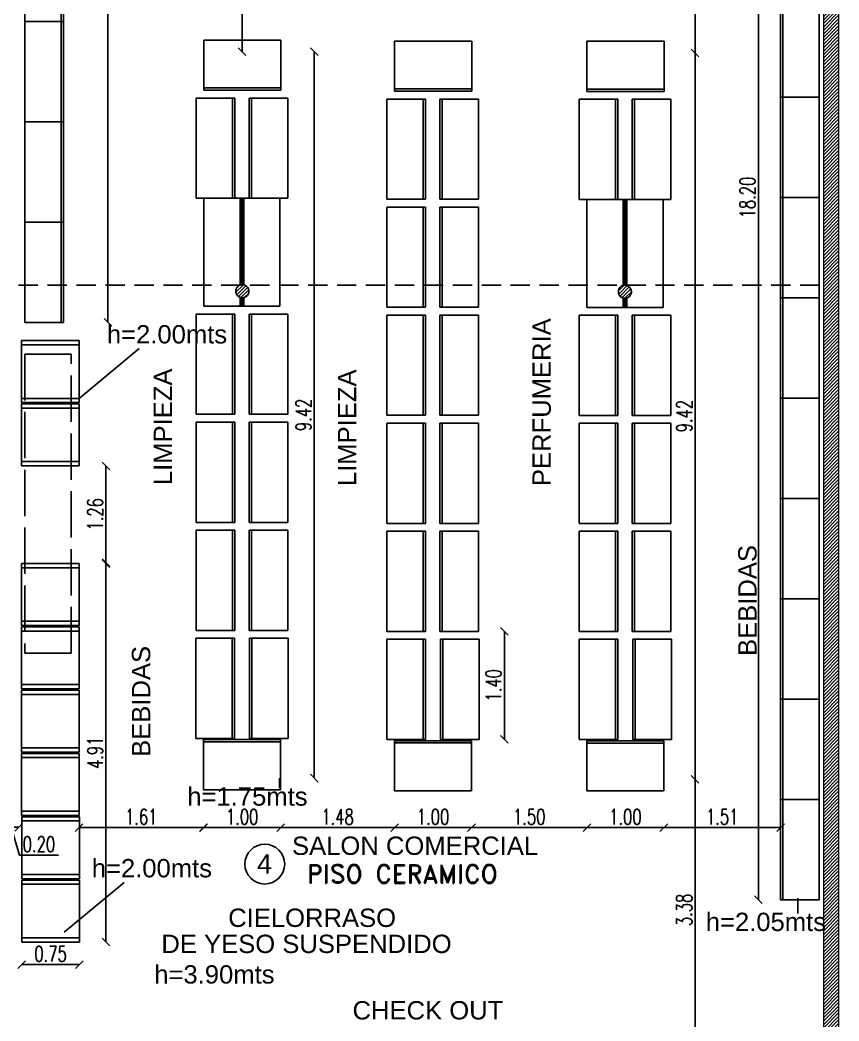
# Model space of a CAD drawing. Header units: millimetres. Extents: x 2448 to 2576, y 1154 to 1321.
# Drawn here: x 2503.63 to 2514.24, y 1290.75 to 1303.73 of the extents above; entities that cross this region are included whole.
import ezdxf

# ---------------------------------------------------------------- set-up
doc = ezdxf.new("R2010")
doc.units = ezdxf.units.MM
for name, pattern in [('ACAD_ISO02W100', [15, 12, -3]), ('HIDDEN', [0.375, 0.25, -0.125]), ('X-REF T19$0$ACAD_ISO02W100', [15, 12, -3]), ('X-REF T19$0$HIDDEN', [0.375, 0.25, -0.125])]:
    doc.linetypes.add(name, pattern=pattern)
for name, color, linetype in [('0.1', 1, 'Continuous'), ('A-GONDOLAS', 2, 'Continuous'), ('COTAS', 7, 'Continuous'), ('E- HELADERAS', 150, 'Continuous'), ('E-GENERAL', 8, 'Continuous'), ('E-GONDOLAS', 2, 'Continuous'), ('X-REF T19$0$A-HATCH', 8, 'Continuous'), ('X-REF T19$0$A-MAMPOSTERIA', 5, 'Continuous'), ('X-REF T19$0$A-PROYECCION', 1, 'Continuous')]:
    doc.layers.add(name, color=color, linetype=linetype)
doc.styles.add('Arial', font='arial.ttf', dxfattribs={"height": 0.25})
doc.styles.add('COTAS', font='ROMANS.shx', dxfattribs={"width": 0.7})
doc.styles.add('ROMAND', font='romand', dxfattribs={"height": 0.15})
doc.styles.get("Standard").update_dxf_attribs({"font": 'arial.ttf'})
doc.dimstyles.new('COTA-I-N-2-85', dxfattribs={"dimscale": 0, "dimtxt": 0.2, "dimasz": 0.1, "dimexe": 0, "dimexo": 0, "dimgap": 0.04, "dimtad": 1, "dimzin": 1, "dimdsep": 46, "dimtxsty": 'COTAS', "dimblk": 'OBLIQUE', "dimcen": 0.1, "dimse1": 1, "dimse2": 1, "dimclrd": 256, "dimclre": 256, "dimclrt": 256, "dimadec": 0, "dimazin": 0, "dimtfac": 1, "dimtmove": 1, "dimatfit": 3, "dimldrblk": 'OBLIQUE', "dimfxl": 1, "dimtvp": -0.8, "dimtolj": 1, "dimtzin": 0, "dimarcsym": 0})

# ---------------------------------------------------------------- blocks, each defined once
blk = doc.blocks.new('X-REF T19$0$TOPSY 19')
at = {"layer": 'X-REF T19$0$A-MAMPOSTERIA', "lineweight": 13}
for p, q in [((22.169, -32.511), (22.169, 0)), ((21.971, -32.312), (21.971, -0.199))]:
    blk.add_line(p, q, dxfattribs=at)
blk = doc.blocks.new('X-REF T19')
at = {"layer": 'X-REF T19$0$A-HATCH'}
h = blk.add_hatch(dxfattribs=at)
h.set_pattern_fill('ANSI31', color=256, scale=0.01, style=0)
h.paths.add_polyline_path([(279.829, 195.502), (279.631, 195.502), (279.631, 164.081), (279.829, 164.081)])
h = blk.add_hatch(dxfattribs=at)
h.set_pattern_fill('ANSI31', color=256, scale=0.01, style=0)
h.paths.add_polyline_path([(272.183, 178.566, 0.313846), (272.127, 178.645), (272.068, 178.645, 0.313846), (272.013, 178.566, 1)])
h.paths.add_polyline_path([(276.97, 178.559, 1), (277.14, 178.559, 1)])
at = {"layer": 'X-REF T19$0$A-MAMPOSTERIA', "linetype": 'X-REF T19$0$ACAD_ISO02W100'}
for centre in [(272.098, 178.566), (277.055, 178.559)]:
    blk.add_circle(centre, 0.085, dxfattribs=at)
at = {"layer": 'X-REF T19$0$A-PROYECCION', "linetype": 'X-REF T19$0$HIDDEN'}
blk.add_line((269.2, 178.645), (279.631, 178.645), dxfattribs=at)
at = {"linetype": 'X-REF T19$0$ACAD_ISO02W100'}
blk.add_blockref('X-REF T19$0$TOPSY 19', (257.66, 196.393), dxfattribs=at)
blk = doc.blocks.new('_Oblique')
at = {"color": 0, "linetype": 'ByBlock', "lineweight": -2}
blk.add_line((-0.5, -0.5), (0.5, 0.5), dxfattribs=at)
blk = doc.blocks.new('*D199')
at = {"layer": 'COTAS', "linetype": 'ACAD_ISO02W100', "lineweight": -2, "transparency": 16777216}
blk.add_line((2512.379, 1290.502), (2512.379, 1293.886), dxfattribs=at)
at = {"layer": 'DEFPOINTS', "color": 0, "linetype": 'ACAD_ISO02W100', "transparency": 16777216}
for p in [(2511.974, 1293.886), (2512.379, 1293.886), (2512.546, 1290.502)]:
    blk.add_point(p, dxfattribs=at)
at = {"layer": 'COTAS', "linetype": 'ACAD_ISO02W100', "lineweight": -2, "transparency": 16777216, "xscale": 0.1, "yscale": 0.1, "zscale": 0.1}
for p, rotation in [((2512.379, 1293.886), 90), ((2512.379, 1290.502), 270)]:
    blk.add_blockref('_Oblique', p, dxfattribs=dict(at, rotation=rotation))
at = {"layer": 'COTAS', "linetype": 'ACAD_ISO02W100', "transparency": 16777216, "insert": (2512.239, 1292.194), "char_height": 0.2, "attachment_point": 5, "rotation": 90, "style": 'COTAS'}
blk.add_mtext('\\A1;3.38', dxfattribs=at)
blk = doc.blocks.new('*D200')
at = {"layer": 'COTAS', "linetype": 'ACAD_ISO02W100', "lineweight": -2, "transparency": 16777216}
blk.add_line((2511.974, 1293.261), (2513.486, 1293.261), dxfattribs=at)
at = {"layer": 'DEFPOINTS', "color": 0, "linetype": 'ACAD_ISO02W100', "transparency": 16777216}
for p in [(2511.974, 1293.886), (2513.486, 1293.886), (2513.486, 1293.261)]:
    blk.add_point(p, dxfattribs=at)
at = {"layer": 'COTAS', "linetype": 'ACAD_ISO02W100', "lineweight": -2, "transparency": 16777216, "xscale": 0.1, "yscale": 0.1, "zscale": 0.1, "rotation": 180}
blk.add_blockref('_Oblique', (2511.974, 1293.261), dxfattribs=at)
at = {"layer": 'COTAS', "linetype": 'ACAD_ISO02W100', "lineweight": -2, "transparency": 16777216, "xscale": 0.1, "yscale": 0.1, "zscale": 0.1}
blk.add_blockref('_Oblique', (2513.486, 1293.261), dxfattribs=at)
at = {"layer": 'COTAS', "linetype": 'ACAD_ISO02W100', "transparency": 16777216, "insert": (2512.73, 1293.401), "char_height": 0.2, "attachment_point": 5, "style": 'COTAS'}
blk.add_mtext('\\A1;1.51', dxfattribs=at)
blk = doc.blocks.new('*D201')
at = {"layer": 'COTAS', "linetype": 'ACAD_ISO02W100', "lineweight": -2, "transparency": 16777216}
blk.add_line((2511.974, 1293.261), (2510.977, 1293.261), dxfattribs=at)
at = {"layer": 'DEFPOINTS', "color": 0, "linetype": 'ACAD_ISO02W100', "transparency": 16777216}
for p in [(2510.977, 1293.886), (2511.974, 1293.886), (2510.977, 1293.261)]:
    blk.add_point(p, dxfattribs=at)
at = {"layer": 'COTAS', "linetype": 'ACAD_ISO02W100', "lineweight": -2, "transparency": 16777216, "xscale": 0.1, "yscale": 0.1, "zscale": 0.1, "rotation": 180}
blk.add_blockref('_Oblique', (2510.977, 1293.261), dxfattribs=at)
at = {"layer": 'COTAS', "linetype": 'ACAD_ISO02W100', "lineweight": -2, "transparency": 16777216, "xscale": 0.1, "yscale": 0.1, "zscale": 0.1}
blk.add_blockref('_Oblique', (2511.974, 1293.261), dxfattribs=at)
at = {"layer": 'COTAS', "linetype": 'ACAD_ISO02W100', "transparency": 16777216, "insert": (2511.476, 1293.401), "char_height": 0.2, "attachment_point": 5, "style": 'COTAS'}
blk.add_mtext('\\A1;1.00', dxfattribs=at)
blk = doc.blocks.new('*D202')
at = {"layer": 'COTAS', "linetype": 'ACAD_ISO02W100', "lineweight": -2, "transparency": 16777216}
blk.add_line((2510.977, 1293.261), (2509.482, 1293.261), dxfattribs=at)
at = {"layer": 'DEFPOINTS', "color": 0, "linetype": 'ACAD_ISO02W100', "transparency": 16777216}
for p in [(2509.482, 1293.889), (2510.977, 1293.886), (2509.482, 1293.261)]:
    blk.add_point(p, dxfattribs=at)
at = {"layer": 'COTAS', "linetype": 'ACAD_ISO02W100', "lineweight": -2, "transparency": 16777216, "xscale": 0.1, "yscale": 0.1, "zscale": 0.1, "rotation": 180}
blk.add_blockref('_Oblique', (2509.482, 1293.261), dxfattribs=at)
at = {"layer": 'COTAS', "linetype": 'ACAD_ISO02W100', "lineweight": -2, "transparency": 16777216, "xscale": 0.1, "yscale": 0.1, "zscale": 0.1}
blk.add_blockref('_Oblique', (2510.977, 1293.261), dxfattribs=at)
at = {"layer": 'COTAS', "linetype": 'ACAD_ISO02W100', "transparency": 16777216, "insert": (2510.23, 1293.401), "char_height": 0.2, "attachment_point": 5, "style": 'COTAS'}
blk.add_mtext('\\A1;1.50', dxfattribs=at)
blk = doc.blocks.new('*D203')
at = {"layer": 'COTAS', "linetype": 'ACAD_ISO02W100', "lineweight": -2, "transparency": 16777216}
blk.add_line((2509.482, 1293.261), (2508.486, 1293.261), dxfattribs=at)
at = {"layer": 'DEFPOINTS', "color": 0, "linetype": 'ACAD_ISO02W100', "transparency": 16777216}
for p in [(2508.486, 1293.889), (2509.482, 1293.889), (2508.486, 1293.261)]:
    blk.add_point(p, dxfattribs=at)
at = {"layer": 'COTAS', "linetype": 'ACAD_ISO02W100', "lineweight": -2, "transparency": 16777216, "xscale": 0.1, "yscale": 0.1, "zscale": 0.1, "rotation": 180}
blk.add_blockref('_Oblique', (2508.486, 1293.261), dxfattribs=at)
at = {"layer": 'COTAS', "linetype": 'ACAD_ISO02W100', "lineweight": -2, "transparency": 16777216, "xscale": 0.1, "yscale": 0.1, "zscale": 0.1}
blk.add_blockref('_Oblique', (2509.482, 1293.261), dxfattribs=at)
at = {"layer": 'COTAS', "linetype": 'ACAD_ISO02W100', "transparency": 16777216, "insert": (2508.984, 1293.401), "char_height": 0.2, "attachment_point": 5, "style": 'COTAS'}
blk.add_mtext('\\A1;1.00', dxfattribs=at)
blk = doc.blocks.new('*D204')
at = {"layer": 'COTAS', "linetype": 'ACAD_ISO02W100', "lineweight": -2, "transparency": 16777216}
blk.add_line((2508.486, 1293.261), (2507.008, 1293.261), dxfattribs=at)
at = {"layer": 'DEFPOINTS', "color": 0, "linetype": 'ACAD_ISO02W100', "transparency": 16777216}
for p in [(2507.008, 1293.902), (2508.486, 1293.889), (2507.008, 1293.261)]:
    blk.add_point(p, dxfattribs=at)
at = {"layer": 'COTAS', "linetype": 'ACAD_ISO02W100', "lineweight": -2, "transparency": 16777216, "xscale": 0.1, "yscale": 0.1, "zscale": 0.1, "rotation": 180}
blk.add_blockref('_Oblique', (2507.008, 1293.261), dxfattribs=at)
at = {"layer": 'COTAS', "linetype": 'ACAD_ISO02W100', "lineweight": -2, "transparency": 16777216, "xscale": 0.1, "yscale": 0.1, "zscale": 0.1}
blk.add_blockref('_Oblique', (2508.486, 1293.261), dxfattribs=at)
at = {"layer": 'COTAS', "linetype": 'ACAD_ISO02W100', "transparency": 16777216, "insert": (2507.747, 1293.401), "char_height": 0.2, "attachment_point": 5, "style": 'COTAS'}
blk.add_mtext('\\A1;1.48', dxfattribs=at)
blk = doc.blocks.new('*D205')
at = {"layer": 'COTAS', "linetype": 'ACAD_ISO02W100', "lineweight": -2, "transparency": 16777216}
blk.add_line((2507.008, 1293.261), (2506.012, 1293.261), dxfattribs=at)
at = {"layer": 'DEFPOINTS', "color": 0, "linetype": 'ACAD_ISO02W100', "transparency": 16777216}
for p in [(2506.012, 1293.902), (2507.008, 1293.902), (2506.012, 1293.261)]:
    blk.add_point(p, dxfattribs=at)
at = {"layer": 'COTAS', "linetype": 'ACAD_ISO02W100', "lineweight": -2, "transparency": 16777216, "xscale": 0.1, "yscale": 0.1, "zscale": 0.1, "rotation": 180}
blk.add_blockref('_Oblique', (2506.012, 1293.261), dxfattribs=at)
at = {"layer": 'COTAS', "linetype": 'ACAD_ISO02W100', "lineweight": -2, "transparency": 16777216, "xscale": 0.1, "yscale": 0.1, "zscale": 0.1}
blk.add_blockref('_Oblique', (2507.008, 1293.261), dxfattribs=at)
at = {"layer": 'COTAS', "linetype": 'ACAD_ISO02W100', "transparency": 16777216, "insert": (2506.51, 1293.401), "char_height": 0.2, "attachment_point": 5, "style": 'COTAS'}
blk.add_mtext('\\A1;1.00', dxfattribs=at)
blk = doc.blocks.new('*D206')
at = {"layer": 'COTAS', "linetype": 'ACAD_ISO02W100', "lineweight": -2, "transparency": 16777216}
blk.add_line((2512.379, 1303.303), (2512.379, 1293.886), dxfattribs=at)
at = {"layer": 'DEFPOINTS', "color": 0, "linetype": 'ACAD_ISO02W100', "transparency": 16777216}
for p in [(2511.978, 1303.303), (2511.974, 1293.886), (2512.379, 1293.886)]:
    blk.add_point(p, dxfattribs=at)
at = {"layer": 'COTAS', "linetype": 'ACAD_ISO02W100', "lineweight": -2, "transparency": 16777216, "xscale": 0.1, "yscale": 0.1, "zscale": 0.1}
for p, rotation in [((2512.379, 1303.303), 90), ((2512.379, 1293.886), 270)]:
    blk.add_blockref('_Oblique', p, dxfattribs=dict(at, rotation=rotation))
at = {"layer": 'COTAS', "linetype": 'ACAD_ISO02W100', "transparency": 16777216, "insert": (2512.239, 1298.595), "char_height": 0.2, "attachment_point": 5, "rotation": 90, "style": 'COTAS'}
blk.add_mtext('\\A1;9.42', dxfattribs=at)
blk = doc.blocks.new('*D207')
at = {"layer": 'COTAS', "linetype": 'ACAD_ISO02W100', "lineweight": -2, "transparency": 16777216}
blk.add_line((2512.379, 1304.801), (2512.379, 1303.303), dxfattribs=at)
at = {"layer": 'DEFPOINTS', "color": 0, "linetype": 'ACAD_ISO02W100', "transparency": 16777216}
for p in [(2511.976, 1304.801), (2511.978, 1303.303), (2512.379, 1303.303)]:
    blk.add_point(p, dxfattribs=at)
at = {"layer": 'COTAS', "linetype": 'ACAD_ISO02W100', "lineweight": -2, "transparency": 16777216, "xscale": 0.1, "yscale": 0.1, "zscale": 0.1}
for p, rotation in [((2512.379, 1304.801), 90), ((2512.379, 1303.303), 270)]:
    blk.add_blockref('_Oblique', p, dxfattribs=dict(at, rotation=rotation))
at = {"layer": 'COTAS', "linetype": 'ACAD_ISO02W100', "transparency": 16777216, "insert": (2512.239, 1304.052), "char_height": 0.2, "attachment_point": 5, "rotation": 90, "style": 'COTAS'}
blk.add_mtext('\\A1;1.50', dxfattribs=at)
blk = doc.blocks.new('*D235')
at = {"layer": 'COTAS', "linetype": 'ACAD_ISO02W100', "lineweight": -2, "transparency": 16777216}
for p, q in [((2503.416, 1293.265), (2503.615, 1293.265)), ((2503.515, 1293.265), (2503.623, 1292.905)), ((2503.623, 1292.905), (2504.13, 1292.905))]:
    blk.add_line(p, q, dxfattribs=at)
at = {"layer": 'DEFPOINTS', "color": 0, "linetype": 'ACAD_ISO02W100', "transparency": 16777216}
for p in [(2503.416, 1293.265), (2503.615, 1293.265), (2503.615, 1293.265)]:
    blk.add_point(p, dxfattribs=at)
at = {"layer": 'COTAS', "linetype": 'ACAD_ISO02W100', "lineweight": -2, "transparency": 16777216, "xscale": 0.1, "yscale": 0.1, "zscale": 0.1, "rotation": 180}
blk.add_blockref('_Oblique', (2503.416, 1293.265), dxfattribs=at)
at = {"layer": 'COTAS', "linetype": 'ACAD_ISO02W100', "lineweight": -2, "transparency": 16777216, "xscale": 0.1, "yscale": 0.1, "zscale": 0.1}
blk.add_blockref('_Oblique', (2503.615, 1293.265), dxfattribs=at)
at = {"layer": 'COTAS', "linetype": 'ACAD_ISO02W100', "transparency": 16777216, "insert": (2503.877, 1293.045), "char_height": 0.2, "attachment_point": 5, "style": 'COTAS'}
blk.add_mtext('\\A1;0.20', dxfattribs=at)
blk = doc.blocks.new('*D236')
at = {"layer": 'COTAS', "linetype": 'ACAD_ISO02W100', "lineweight": -2, "transparency": 16777216}
blk.add_line((2504.745, 1296.694), (2504.745, 1297.95), dxfattribs=at)
at = {"layer": 'DEFPOINTS', "color": 0, "linetype": 'ACAD_ISO02W100', "transparency": 16777216}
for p in [(2504.013, 1297.95), (2504.745, 1297.95), (2504.013, 1296.694)]:
    blk.add_point(p, dxfattribs=at)
at = {"layer": 'COTAS', "linetype": 'ACAD_ISO02W100', "lineweight": -2, "transparency": 16777216, "xscale": 0.1, "yscale": 0.1, "zscale": 0.1}
for p, rotation in [((2504.745, 1297.95), 90), ((2504.745, 1296.694), 270)]:
    blk.add_blockref('_Oblique', p, dxfattribs=dict(at, rotation=rotation))
at = {"layer": 'COTAS', "linetype": 'ACAD_ISO02W100', "transparency": 16777216, "insert": (2504.605, 1297.322), "char_height": 0.2, "attachment_point": 5, "rotation": 90, "style": 'COTAS'}
blk.add_mtext('\\A1;1.26', dxfattribs=at)
blk = doc.blocks.new('A$C5B4D46B7')
at = {"layer": 'A-GONDOLAS'}
for p, q in [((0, 1.3), (0, 0)), ((0.5, 1.3), (0, 1.3)), ((0.47, 1.3), (0.47, 0)), ((0.5, 0), (0.5, 1.3)), ((0, 0), (0.5, 0))]:
    blk.add_line(p, q, dxfattribs=at)
blk = doc.blocks.new('A$C5FC512D4')
at = {"layer": 'A-GONDOLAS'}
for p, q in [((0, 0), (0, 0.65)), ((0, 0.65), (1, 0.65)), ((1, 0.65), (1, 0)), ((1, 0.03), (0, 0.03)), ((1, 0), (0, 0))]:
    blk.add_line(p, q, dxfattribs=at)
blk = doc.blocks.new('A$C53090BB6')
at = {"layer": 'E-GONDOLAS'}
for name, p in [('A$C5FC512D4', (0.034, 8.35)), ('A$C5B4D46B7', (-0.066, 6.95)), ('A$C5B4D46B7', (-0.066, 5.55)), ('A$C5B4D46B7', (-0.066, 4.15)), ('A$C5B4D46B7', (-0.066, 2.75)), ('A$C5B4D46B7', (-0.066, 1.35)), ('A$C5B4D46B7', (-0.067, -0.05))]:
    blk.add_blockref(name, p, dxfattribs=at)
at = {"layer": 'E-GONDOLAS', "xscale": -1}
for p in [(1.121, 6.95), (1.121, 5.55), (1.121, 4.15), (1.121, 2.75), (1.121, 1.35), (1.128, -0.05)]:
    blk.add_blockref('A$C5B4D46B7', p, dxfattribs=at)
at = {"layer": 'E-GONDOLAS', "xscale": -1, "rotation": 180}
blk.add_blockref('A$C5FC512D4', (0.03, -0.067), dxfattribs=at)
blk = doc.blocks.new('*D241')
at = {"layer": 'COTAS', "linetype": 'ACAD_ISO02W100', "lineweight": -2, "transparency": 16777216}
blk.add_line((2506.508, 1303.318), (2506.508, 1304.821), dxfattribs=at)
at = {"layer": 'DEFPOINTS', "color": 0, "linetype": 'ACAD_ISO02W100', "transparency": 16777216}
for p in [(2506.508, 1304.821), (2506.508, 1304.821), (2506.513, 1303.318)]:
    blk.add_point(p, dxfattribs=at)
at = {"layer": 'COTAS', "linetype": 'ACAD_ISO02W100', "lineweight": -2, "transparency": 16777216, "xscale": 0.1, "yscale": 0.1, "zscale": 0.1}
for p, rotation in [((2506.508, 1304.821), 90), ((2506.508, 1303.318), 270)]:
    blk.add_blockref('_Oblique', p, dxfattribs=dict(at, rotation=rotation))
at = {"layer": 'COTAS', "linetype": 'ACAD_ISO02W100', "transparency": 16777216, "insert": (2506.368, 1304.069), "char_height": 0.2, "attachment_point": 5, "rotation": 90, "style": 'COTAS'}
blk.add_mtext('\\A1;1.50', dxfattribs=at)
blk = doc.blocks.new('A$C6BD85515')
at = {"layer": 'E- HELADERAS'}
for p, q in [((0.748, 0.804), (0, 0.804)), ((0, 0), (0, 0.804)), ((0.748, 0.804), (0.748, 0)), ((0, 0.749), (0.748, 0.749)), ((0, 0.055), (0.748, 0.055)), ((0, 0), (0.748, 0)), ((0, 0), (0.748, 0))]:
    blk.add_line(p, q, dxfattribs=at)
blk = doc.blocks.new('A$C25BB63C5')
at = {"layer": 'E-GONDOLAS'}
for p, q in [((0, 0), (0, 1.3)), ((0, 1.3), (0.5, 1.3)), ((0.47, 0), (0.47, 1.3)), ((0.5, 1.3), (0.5, 0)), ((0.5, 0), (0, 0))]:
    blk.add_line(p, q, dxfattribs=at)
blk = doc.blocks.new('A$C616D137A')
at = {"linetype": 'ACAD_ISO02W100'}
for p in [(0, 10.402), (0, 9.102), (0, 7.802), (0, 6.501), (0, 5.201), (0, 3.901), (0, 2.601), (0, 1.3), (0, 0)]:
    blk.add_blockref('A$C25BB63C5', p, dxfattribs=at)
blk = doc.blocks.new('A$C73C376BC')
at = {"linetype": 'ACAD_ISO02W100'}
for p in [(0, 16.903), (0, 15.603), (0, 14.303), (0, 13.003), (0, 11.702), (0, 10.402), (0, 9.102), (0, 7.802), (0, 6.501)]:
    blk.add_blockref('A$C25BB63C5', p, dxfattribs=at)
blk = doc.blocks.new('*D256')
at = {"layer": 'COTAS', "linetype": 'ACAD_ISO02W100', "lineweight": -2, "transparency": 16777216}
blk.add_line((2506.008, 1293.261), (2504.397, 1293.261), dxfattribs=at)
at = {"layer": 'DEFPOINTS', "color": 0, "linetype": 'ACAD_ISO02W100', "transparency": 16777216}
for p in [(2504.397, 1293.821), (2506.008, 1293.902), (2504.397, 1293.261)]:
    blk.add_point(p, dxfattribs=at)
at = {"layer": 'COTAS', "linetype": 'ACAD_ISO02W100', "lineweight": -2, "transparency": 16777216, "xscale": 0.1, "yscale": 0.1, "zscale": 0.1, "rotation": 180}
blk.add_blockref('_Oblique', (2504.397, 1293.261), dxfattribs=at)
at = {"layer": 'COTAS', "linetype": 'ACAD_ISO02W100', "lineweight": -2, "transparency": 16777216, "xscale": 0.1, "yscale": 0.1, "zscale": 0.1}
blk.add_blockref('_Oblique', (2506.008, 1293.261), dxfattribs=at)
at = {"layer": 'COTAS', "linetype": 'ACAD_ISO02W100', "transparency": 16777216, "insert": (2505.203, 1293.401), "char_height": 0.2, "attachment_point": 5, "style": 'COTAS'}
blk.add_mtext('\\A1;1.61', dxfattribs=at)
blk = doc.blocks.new('*D257')
at = {"layer": 'COTAS', "linetype": 'ACAD_ISO02W100', "lineweight": -2, "transparency": 16777216}
blk.add_line((2513.199, 1292.326), (2513.199, 1310.53), dxfattribs=at)
at = {"layer": 'DEFPOINTS', "color": 0, "linetype": 'ACAD_ISO02W100', "transparency": 16777216}
for p in [(2513.199, 1310.53), (2513.486, 1310.53), (2513.486, 1292.326)]:
    blk.add_point(p, dxfattribs=at)
at = {"layer": 'COTAS', "linetype": 'ACAD_ISO02W100', "lineweight": -2, "transparency": 16777216, "xscale": 0.1, "yscale": 0.1, "zscale": 0.1}
for p, rotation in [((2513.199, 1310.53), 90), ((2513.199, 1292.326), 270)]:
    blk.add_blockref('_Oblique', p, dxfattribs=dict(at, rotation=rotation))
at = {"layer": 'COTAS', "linetype": 'ACAD_ISO02W100', "transparency": 16777216, "insert": (2513.059, 1301.428), "char_height": 0.2, "attachment_point": 5, "rotation": 90, "style": 'COTAS'}
blk.add_mtext('\\A1;18.20', dxfattribs=at)
blk = doc.blocks.new('*D245')
at = {"layer": 'COTAS', "linetype": 'ACAD_ISO02W100', "lineweight": -2, "transparency": 16777216}
blk.add_line((2507.445, 1293.902), (2507.445, 1303.318), dxfattribs=at)
at = {"layer": 'DEFPOINTS', "color": 0, "linetype": 'ACAD_ISO02W100', "transparency": 16777216}
for p in [(2507.013, 1303.318), (2507.445, 1303.318), (2507.008, 1293.902)]:
    blk.add_point(p, dxfattribs=at)
at = {"layer": 'COTAS', "linetype": 'ACAD_ISO02W100', "lineweight": -2, "transparency": 16777216, "xscale": 0.1, "yscale": 0.1, "zscale": 0.1}
for p, rotation in [((2507.445, 1303.318), 90), ((2507.445, 1293.902), 270)]:
    blk.add_blockref('_Oblique', p, dxfattribs=dict(at, rotation=rotation))
at = {"layer": 'COTAS', "linetype": 'ACAD_ISO02W100', "transparency": 16777216, "insert": (2507.305, 1298.61), "char_height": 0.2, "attachment_point": 5, "rotation": 90, "style": 'COTAS'}
blk.add_mtext('\\A1;9.42', dxfattribs=at)
blk = doc.blocks.new('*D261')
at = {"layer": 'COTAS', "linetype": 'ACAD_ISO02W100', "lineweight": -2, "transparency": 16777216}
blk.add_line((2504.745, 1291.778), (2504.745, 1296.684), dxfattribs=at)
at = {"layer": 'DEFPOINTS', "color": 0, "linetype": 'ACAD_ISO02W100', "transparency": 16777216}
for p in [(2504.402, 1296.684), (2504.745, 1296.684), (2504.402, 1291.778)]:
    blk.add_point(p, dxfattribs=at)
at = {"layer": 'COTAS', "linetype": 'ACAD_ISO02W100', "lineweight": -2, "transparency": 16777216, "xscale": 0.1, "yscale": 0.1, "zscale": 0.1}
for p, rotation in [((2504.745, 1296.684), 90), ((2504.745, 1291.778), 270)]:
    blk.add_blockref('_Oblique', p, dxfattribs=dict(at, rotation=rotation))
at = {"layer": 'COTAS', "linetype": 'ACAD_ISO02W100', "transparency": 16777216, "insert": (2504.605, 1294.231), "char_height": 0.2, "attachment_point": 5, "rotation": 90, "style": 'COTAS'}
blk.add_mtext('\\A1;4.91', dxfattribs=at)
blk = doc.blocks.new('*D262')
at = {"layer": 'COTAS', "linetype": 'ACAD_ISO02W100', "lineweight": -2, "transparency": 16777216}
blk.add_line((2503.654, 1291.485), (2504.402, 1291.485), dxfattribs=at)
at = {"layer": 'DEFPOINTS', "color": 0, "linetype": 'ACAD_ISO02W100', "transparency": 16777216}
for p in [(2503.654, 1291.778), (2504.402, 1291.778), (2504.402, 1291.485)]:
    blk.add_point(p, dxfattribs=at)
at = {"layer": 'COTAS', "linetype": 'ACAD_ISO02W100', "lineweight": -2, "transparency": 16777216, "xscale": 0.1, "yscale": 0.1, "zscale": 0.1, "rotation": 180}
blk.add_blockref('_Oblique', (2503.654, 1291.485), dxfattribs=at)
at = {"layer": 'COTAS', "linetype": 'ACAD_ISO02W100', "lineweight": -2, "transparency": 16777216, "xscale": 0.1, "yscale": 0.1, "zscale": 0.1}
blk.add_blockref('_Oblique', (2504.402, 1291.485), dxfattribs=at)
at = {"layer": 'COTAS', "linetype": 'ACAD_ISO02W100', "transparency": 16777216, "insert": (2504.028, 1291.625), "char_height": 0.2, "attachment_point": 5, "style": 'COTAS'}
blk.add_mtext('\\A1;0.75', dxfattribs=at)
blk = doc.blocks.new('*D263')
at = {"layer": 'COTAS', "linetype": 'ACAD_ISO02W100', "lineweight": -2, "transparency": 16777216}
blk.add_line((2504.77, 1299.809), (2504.77, 1311.511), dxfattribs=at)
at = {"layer": 'DEFPOINTS', "color": 0, "linetype": 'ACAD_ISO02W100', "transparency": 16777216}
for p in [(2504.193, 1311.511), (2504.77, 1311.511), (2504.193, 1299.809)]:
    blk.add_point(p, dxfattribs=at)
at = {"layer": 'COTAS', "linetype": 'ACAD_ISO02W100', "lineweight": -2, "transparency": 16777216, "xscale": 0.1, "yscale": 0.1, "zscale": 0.1}
for p, rotation in [((2504.77, 1311.511), 90), ((2504.77, 1299.809), 270)]:
    blk.add_blockref('_Oblique', p, dxfattribs=dict(at, rotation=rotation))
at = {"layer": 'COTAS', "linetype": 'ACAD_ISO02W100', "transparency": 16777216, "insert": (2504.63, 1305.66), "char_height": 0.2, "attachment_point": 5, "rotation": 90, "style": 'COTAS'}
blk.add_mtext('\\A1;11.70', dxfattribs=at)
blk = doc.blocks.new('*D181')
at = {"layer": 'COTAS', "linetype": 'ACAD_ISO02W100', "lineweight": -2, "transparency": 16777216}
blk.add_line((2509.908, 1294.405), (2509.908, 1295.805), dxfattribs=at)
at = {"layer": 'DEFPOINTS', "color": 0, "linetype": 'ACAD_ISO02W100', "transparency": 16777216}
for p in [(2509.48, 1295.805), (2509.908, 1295.805), (2509.48, 1294.405)]:
    blk.add_point(p, dxfattribs=at)
at = {"layer": 'COTAS', "linetype": 'ACAD_ISO02W100', "lineweight": -2, "transparency": 16777216, "xscale": 0.1, "yscale": 0.1, "zscale": 0.1}
for p, rotation in [((2509.908, 1295.805), 90), ((2509.908, 1294.405), 270)]:
    blk.add_blockref('_Oblique', p, dxfattribs=dict(at, rotation=rotation))
at = {"layer": 'COTAS', "linetype": 'ACAD_ISO02W100', "transparency": 16777216, "insert": (2509.768, 1295.105), "char_height": 0.2, "attachment_point": 5, "rotation": 90, "style": 'COTAS'}
blk.add_mtext('\\A1;1.40', dxfattribs=at)

msp = doc.modelspace()

# ---------------------------------------------------------------- linework, layer by layer
at = {"linetype": 'HIDDEN'}
msp.add_line((2503.614, 1300.294), (2514.045, 1300.294), dxfattribs=at)
at = {"linetype": 'ACAD_ISO02W100'}
for p, q in [((2505.176, 1299.47), (2504.4, 1298.825)), ((2506.993, 1293.771), (2506.993, 1293.9)), ((2504.98, 1292.55), (2504.204, 1291.905)), ((2513.711, 1292.146), (2513.711, 1292.345))]:
    msp.add_line(p, q, dxfattribs=at)
msp.add_circle((2506.803, 1292.788), 0.258)
at = {"layer": '0.1', "linetype": 'ACAD_ISO02W100', "ltscale": 0.05}
for p, q in [((2504.296, 1299.399), (2503.696, 1299.399)), ((2503.696, 1299.399), (2503.696, 1295.521)), ((2504.296, 1295.521), (2504.296, 1299.399)), ((2503.696, 1295.521), (2504.296, 1295.521))]:
    msp.add_line(p, q, dxfattribs=at)
at = {"layer": 'E-GONDOLAS'}
for p, q in [((2506.013, 1301.418), (2506.013, 1300.018)), ((2506.513, 1301.418), (2506.013, 1301.418)), ((2506.483, 1301.418), (2506.483, 1300.294)), ((2506.5, 1300.298), (2506.5, 1301.418)), ((2506.5, 1301.418), (2507, 1301.418)), ((2506.513, 1300.299), (2506.513, 1301.418)), ((2506.53, 1301.418), (2506.53, 1300.297)), ((2507, 1301.418), (2507, 1300.018)), ((2510.978, 1301.403), (2510.978, 1300.003)), ((2511.478, 1301.403), (2510.978, 1301.403)), ((2511.448, 1301.403), (2511.448, 1300.29)), ((2511.465, 1300.292), (2511.465, 1301.403)), ((2511.465, 1301.403), (2511.965, 1301.403)), ((2511.478, 1300.292), (2511.478, 1301.403)), ((2511.495, 1301.403), (2511.495, 1300.288)), ((2511.965, 1301.403), (2511.965, 1300.003)), ((2506.483, 1300.134), (2506.483, 1300.018)), ((2506.5, 1300.018), (2506.5, 1300.13)), ((2506.513, 1300.018), (2506.513, 1300.129)), ((2506.53, 1300.131), (2506.53, 1300.018)), ((2511.448, 1300.125), (2511.448, 1300.003)), ((2511.465, 1300.003), (2511.465, 1300.122)), ((2511.478, 1300.003), (2511.478, 1300.123)), ((2511.495, 1300.127), (2511.495, 1300.003)), ((2506.013, 1300.018), (2506.513, 1300.018)), ((2507, 1300.018), (2506.5, 1300.018)), ((2510.978, 1300.003), (2511.478, 1300.003)), ((2511.965, 1300.003), (2511.465, 1300.003))]:
    msp.add_line(p, q, dxfattribs=at)

# ---------------------------------------------------------------- block references
for name, p in [('X-REF T19', (2234.414, 1121.648)), ('A$C53090BB6', (2508.452, 1294.455)), ('A$C6BD85515', (2503.652, 1298.77)), ('A$C6BD85515', (2503.651, 1297.95)), ('A$C6BD85515', (2503.65, 1295.88)), ('A$C6BD85515', (2503.649, 1295.059)), ('A$C6BD85515', (2503.649, 1294.239)), ('A$C6BD85515', (2503.649, 1293.419)), ('A$C6BD85515', (2503.655, 1292.598)), ('A$C6BD85515', (2503.654, 1291.778))]:
    msp.add_blockref(name, p)
at = {"layer": 'E-GENERAL', "linetype": 'ACAD_ISO02W100', "rotation": 180}
msp.add_blockref('A$C73C376BC', (2513.986, 1310.53), dxfattribs=at)
at = {"layer": 'E-GONDOLAS', "linetype": 'ACAD_ISO02W100'}
msp.add_blockref('A$C616D137A', (2503.693, 1299.809), dxfattribs=at)
at = {"layer": 'E-GONDOLAS'}
for name, p in [('A$C5FC512D4', (2506.013, 1302.818)), ('A$C5FC512D4', (2510.978, 1302.803)), ('A$C5B4D46B7', (2505.913, 1301.418)), ('A$C5B4D46B7', (2510.878, 1301.403)), ('A$C5B4D46B7', (2505.913, 1298.618)), ('A$C5B4D46B7', (2510.878, 1298.603)), ('A$C5B4D46B7', (2505.913, 1297.218)), ('A$C5B4D46B7', (2510.878, 1297.203)), ('A$C5B4D46B7', (2505.913, 1295.818)), ('A$C5B4D46B7', (2510.878, 1295.803)), ('A$C5B4D46B7', (2505.911, 1294.418)), ('A$C5B4D46B7', (2510.877, 1294.403))]:
    msp.add_blockref(name, p, dxfattribs=at)
at = {"layer": 'E-GONDOLAS', "xscale": -1}
for p in [(2507.1, 1301.418), (2512.065, 1301.403), (2507.1, 1298.618), (2512.065, 1298.603), (2507.1, 1297.218), (2512.065, 1297.203), (2507.1, 1295.818), (2512.065, 1295.803), (2507.107, 1294.418), (2512.072, 1294.403)]:
    msp.add_blockref('A$C5B4D46B7', p, dxfattribs=at)
at = {"layer": 'E-GONDOLAS', "xscale": -1, "rotation": 180}
for p in [(2506.008, 1294.402), (2510.974, 1294.386)]:
    msp.add_blockref('A$C5FC512D4', p, dxfattribs=at)

# ---------------------------------------------------------------- texts
at = {"style": 'ROMAND'}
msp.add_text('PISO CERAMICO', height=0.23751, dxfattribs=at).set_placement((2507.35, 1292.542))
at = {"char_height": 0.23751, "attachment_point": 1}
for s, insert, width in [('{\\fArial|b0|i0|c0|p34;h=2.00mts}', (2504.757, 1299.774), 3.34655), ('{\\fArial|b0|i0|c0|p34;h=1.75mts}', (2505.799, 1293.783), 3.34655), ('{\\fArial|b0|i0|c0|p34;SALON COMERCIAL}', (2507.156, 1293.145), 3.34655), ('{\\fArial|b0|i0|c0|p34;h=2.00mts}', (2504.561, 1292.854), 3.34655), ('{\\fArial|b0|i0|c0|p34;CIELORRASO}', (2506.329, 1292.211), 3.34655), ('{\\fArial|b0|i0|c0|p34;h=2.05mts}', (2512.517, 1292.158), 3.34655), ('{\\fArial|b0|i0|c0|p34; DE YESO SUSPENDIDO h=3.90mts}', (2505.371, 1291.873), 4.78505), ('{\\fArial|b0|i0|c0|p34;CHECK OUT}', (2507.94, 1291.012), 2.19256)]:
    msp.add_mtext(s, dxfattribs=dict(at, insert=insert, width=width))
at = {"char_height": 0.23751, "width": 2.19256, "attachment_point": 1, "rotation": 90}
for s, insert in [('{\\fArial|b0|i0|c0|p34;PERFUMERIA}', (2510.272, 1297.688)), ('{\\fArial|b0|i0|c0|p34;LIMPIEZA}', (2505.365, 1297.7)), ('{\\fArial|b0|i0|c0|p34;LIMPIEZA}', (2507.75, 1297.688)), ('{\\fArial|b0|i0|c0|p34;BEBIDAS}', (2512.938, 1295.486)), ('{\\fArial|b0|i0|c0|p34;BEBIDAS}', (2505.081, 1294.178))]:
    msp.add_mtext(s, dxfattribs=dict(at, insert=insert))
at = {"linetype": 'ByBlock', "ltscale": 3.05, "insert": (2506.702, 1292.916), "char_height": 0.25, "attachment_point": 1, "style": 'Arial'}
msp.add_mtext_dynamic_manual_height_columns('4', width=0.84734, gutter_width=1.25, heights=[0], dxfattribs=at)

# ---------------------------------------------------------------- dimensions: what is measured, and where the dimension line sits
at = {"layer": 'COTAS', "linetype": 'ACAD_ISO02W100'}
for base, p1, p2, picture, middle in [((2504.77, 1311.511), (2504.193, 1299.809), (2504.193, 1311.511), '*D263', (2504.63, 1305.66)), ((2513.199, 1310.53), (2513.486, 1292.326), (2513.486, 1310.53), '*D257', (2513.059, 1301.428)), ((2506.508, 1304.821), (2506.513, 1303.318), (2506.508, 1304.821), '*D241', (2506.368, 1304.069)), ((2512.379, 1303.303), (2511.976, 1304.801), (2511.978, 1303.303), '*D207', (2512.239, 1304.052)), ((2507.445, 1303.318), (2507.008, 1293.902), (2507.013, 1303.318), '*D245', (2507.305, 1298.61)), ((2512.379, 1293.886), (2511.978, 1303.303), (2511.974, 1293.886), '*D206', (2512.239, 1298.595)), ((2504.745, 1297.95), (2504.013, 1296.694), (2504.013, 1297.95), '*D236', (2504.605, 1297.322)), ((2504.745, 1296.684), (2504.402, 1291.778), (2504.402, 1296.684), '*D261', (2504.605, 1294.231)), ((2509.908, 1295.805), (2509.48, 1294.405), (2509.48, 1295.805), '*D181', (2509.768, 1295.105)), ((2512.379, 1293.886), (2512.546, 1290.502), (2511.974, 1293.886), '*D199', (2512.239, 1292.194))]:
    dim = msp.add_linear_dim(base=base, p1=p1, p2=p2, angle=90, dimstyle='COTA-I-N-2-85', override={"dimscale": 1}, dxfattribs=at)
    dim.commit()
    dim.dimension.update_dxf_attribs({"geometry": picture, "text_midpoint": middle})
for base, p1, p2, picture, middle in [((2504.397, 1293.261), (2506.008, 1293.902), (2504.397, 1293.821), '*D256', (2505.203, 1293.401)), ((2506.012, 1293.261), (2507.008, 1293.902), (2506.012, 1293.902), '*D205', (2506.51, 1293.401)), ((2507.008, 1293.261), (2508.486, 1293.889), (2507.008, 1293.902), '*D204', (2507.747, 1293.401)), ((2508.486, 1293.261), (2509.482, 1293.889), (2508.486, 1293.889), '*D203', (2508.984, 1293.401)), ((2509.48215, 1293.26112), (2510.97721, 1293.88647), (2509.48215, 1293.88865), '*D202', (2510.22968, 1293.40112)), ((2510.977, 1293.261), (2511.974, 1293.886), (2510.977, 1293.886), '*D201', (2511.476, 1293.401)), ((2513.486, 1293.261), (2511.974, 1293.886), (2513.486, 1293.886), '*D200', (2512.73, 1293.401)), ((2503.615, 1293.265), (2503.416, 1293.265), (2503.615, 1293.265), '*D235', (2503.663, 1293.045)), ((2504.402, 1291.485), (2503.654, 1291.778), (2504.402, 1291.778), '*D262', (2504.028, 1291.625))]:
    dim = msp.add_linear_dim(base=base, p1=p1, p2=p2, dimstyle='COTA-I-N-2-85', override={"dimscale": 1}, dxfattribs=at)
    dim.commit()
    dim.dimension.update_dxf_attribs({"geometry": picture, "text_midpoint": middle})

doc.saveas('drawing.dxf')
